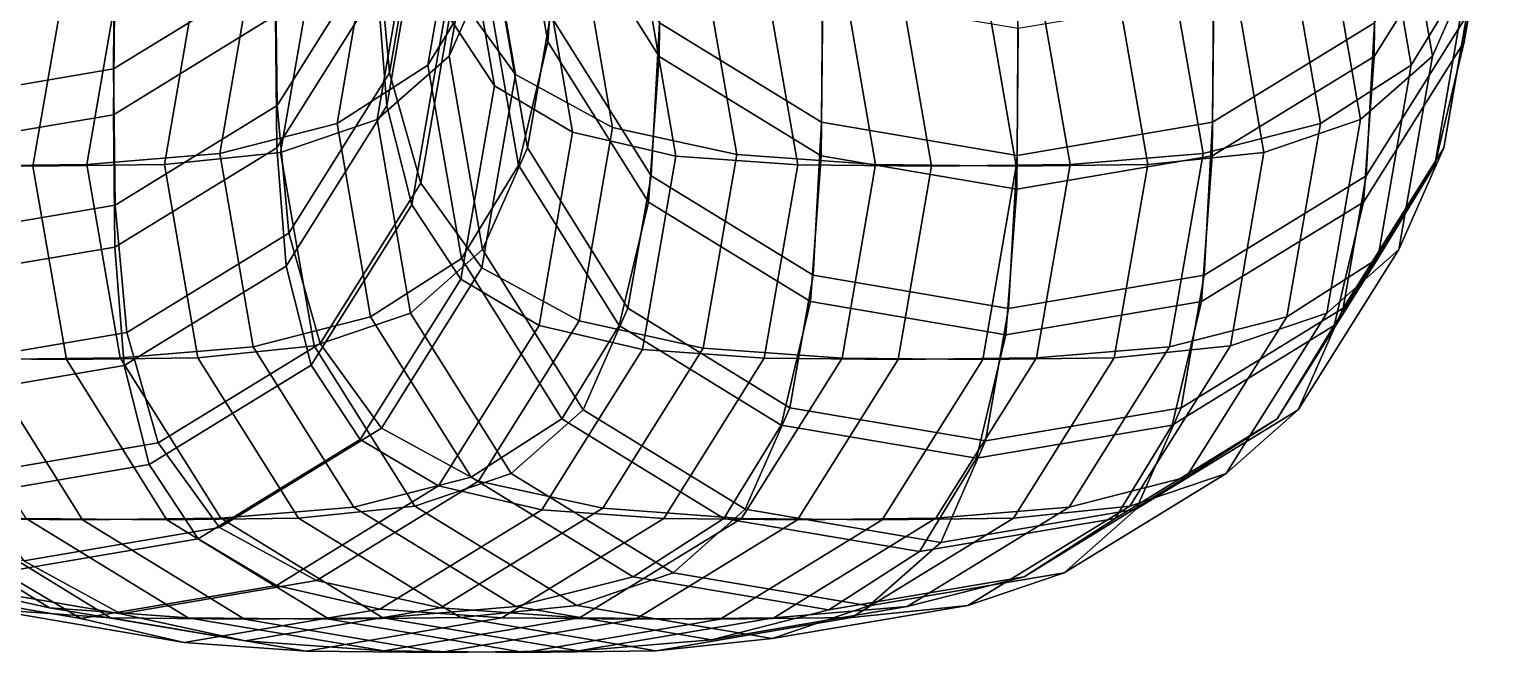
# Model space of a CAD drawing. Extents: x -10238 to 5731, y -23491 to 6659.
# Drawn here: x -997 to 5724, y -16259 to -13430 of the extents above; entities that cross this region are included whole.
import ezdxf

# ---------------------------------------------------------------- set-up
doc = ezdxf.new("R2010")
doc.units = 0

msp = doc.modelspace()

# ---------------------------------------------------------------- linework, layer by layer
for points in [[(1205.742188, -12607.291992, -106739.585938), (1358.085815, -13485.890625, -106739.585938), (1407.164307, -12823.78125, -108191.40625), (1254.820679, -11945.182617, -108191.40625)], [(5674.48877, -12607.291992, -106739.585938), (5723.567383, -11945.182617, -108191.40625), (5571.223633, -12823.78125, -108191.40625), (5522.14502, -13485.890625, -106739.585938)], [(1407.164307, -12823.78125, -108191.40625), (1864.19519, -13551.763672, -108191.40625), (1871.206421, -12823.248047, -109666.664063), (1414.175537, -12095.265625, -109666.664063)], [(5571.223633, -12823.78125, -108191.40625), (5578.234863, -12095.265625, -109666.664063), (5121.204102, -12823.248047, -109666.664063), (5114.192871, -13551.763672, -108191.40625)], [(790.674438, -12747.916992, 80572.914063), (738.090332, -12168.489258, 79509.117188), (585.746704, -13047.087891, 79509.117188), (638.330811, -13626.515625, 80572.914063)], [(1113.093872, -13089.0625, 97035.15625), (909.267761, -13550, 95583.328125), (1061.61145, -12671.401367, 95583.328125), (1265.4375, -12210.463867, 97035.15625)], [(5429.496582, -12210.463867, 97035.15625), (5225.67041, -12671.401367, 95583.328125), (5378.013672, -13550, 95583.328125), (5581.840332, -13089.0625, 97035.15625)], [(965.45752, -12713.068359, -103750), (813.113892, -13591.666992, -103750), (1072.528931, -13167.838867, -105272.132813), (1224.872559, -12289.239258, -105272.132813)], [(5129.516602, -12713.068359, -103750), (5388.932129, -12289.239258, -105272.132813), (5541.275391, -13167.838867, -105272.132813), (5281.860352, -13591.666992, -103750)], [(626.311584, -13776.254883, -89281.25), (584.244263, -13238.332031, -88311.195313), (736.587891, -12359.733398, -88311.195313), (778.655212, -12897.65625, -89281.25)], [(585.746704, -13047.087891, 79509.117188), (578.23468, -12428.598633, 78500), (121.203766, -13156.581055, 78500), (128.71579, -13775.070313, 79509.117188)], [(1059.003906, -12754.734375, 83083.328125), (781.059204, -12370.620117, 81746.09375), (933.402832, -13249.21875, 81746.09375), (1211.347534, -13633.333008, 83083.328125)], [(1115.193726, -13685.416992, -91416.671875), (892.837952, -13347.688477, -90298.179688), (740.494324, -12469.089844, -90298.179688), (962.850098, -12806.818359, -91416.671875)], [(1370.10498, -13366.098633, 98510.414063), (1265.4375, -13967.661133, 97035.15625), (1113.093872, -13089.0625, 97035.15625), (1217.761353, -12487.5, 98510.414063)], [(5686.507813, -12487.5, 98510.414063), (5581.840332, -13089.0625, 97035.15625), (5429.496582, -13967.661133, 97035.15625), (5534.164063, -13366.098633, 98510.414063)], [(-610.566467, -12984.245117, 77501.304688), (-615.123779, -13608.431641, 78500), (121.203766, -13156.581055, 78500), (125.761055, -12532.394531, 77501.304688)], [(1072.528931, -13167.838867, -105272.132813), (1224.872559, -14046.4375, -105272.132813), (1358.085815, -13485.890625, -106739.585938), (1205.742188, -12607.291992, -106739.585938)], [(5541.275391, -13167.838867, -105272.132813), (5674.48877, -12607.291992, -106739.585938), (5522.14502, -13485.890625, -106739.585938), (5388.932129, -14046.4375, -105272.132813)], [(127.213379, -13966.314453, -88311.195313), (121.203766, -13364.914063, -87333.328125), (578.23468, -12636.931641, -87333.328125), (584.244263, -13238.332031, -88311.195313)], [(909.267761, -13550, 95583.328125), (582.244507, -13839.0625, 94154.945313), (734.588135, -12960.463867, 94154.945313), (1061.61145, -12671.401367, 95583.328125)], [(1865.697632, -13398.767578, 100001.304688), (1827.135864, -14094.080078, 98510.414063), (1370.10498, -13366.098633, 98510.414063), (1408.666748, -12670.786133, 100001.304688)], [(2607.533936, -13108.431641, 101500), (2602.025146, -13850.619141, 100001.304688), (1865.697632, -13398.767578, 100001.304688), (1871.206421, -12656.580078, 101500)], [(5121.204102, -12656.580078, 101500), (5115.695313, -13398.767578, 100001.304688), (4379.367676, -13850.619141, 100001.304688), (4384.876465, -13108.431641, 101500)], [(5225.67041, -12671.401367, 95583.328125), (4898.646973, -12960.463867, 94154.945313), (5050.990723, -13839.0625, 94154.945313), (5378.013672, -13550, 95583.328125)], [(5572.726074, -12670.786133, 100001.304688), (5534.164063, -13366.098633, 98510.414063), (5077.133789, -14094.080078, 98510.414063), (5115.695313, -13398.767578, 100001.304688)], [(-609.915405, -13174.674805, -86305.984375), (126.412102, -12722.824219, -86305.984375), (121.203766, -13364.914063, -87333.328125), (-615.123779, -13816.765625, -87333.328125)], [(965.45752, -12713.068359, -103750), (552.797302, -12978.041992, -102147.132813), (400.453644, -13856.640625, -102147.132813), (813.113892, -13591.666992, -103750)], [(933.402832, -13249.21875, 81746.09375), (790.674438, -12747.916992, 80572.914063), (638.330811, -13626.515625, 80572.914063), (781.059204, -14127.817383, 81746.09375)], [(1059.003906, -12754.734375, 83083.328125), (1211.347534, -13633.333008, 83083.328125), (1652.553467, -13874.21875, 84615.882813), (1500.209839, -12995.620117, 84615.882813)], [(5281.860352, -13591.666992, -103750), (4869.200195, -13856.640625, -102147.132813), (4716.856445, -12978.041992, -102147.132813), (5129.516602, -12713.068359, -103750)], [(962.850098, -12806.818359, -91416.671875), (1318.419067, -13017.592773, -92678.390625), (1470.762695, -13896.191406, -92678.390625), (1115.193726, -13685.416992, -91416.671875)], [(1358.085815, -13485.890625, -106739.585938), (1815.116699, -14213.873047, -106739.585938), (1864.19519, -13551.763672, -108191.40625), (1407.164307, -12823.78125, -108191.40625)], [(2600.522705, -14003.614258, -108191.40625), (2607.533936, -13275.098633, -109666.664063), (1871.206421, -12823.248047, -109666.664063), (1864.19519, -13551.763672, -108191.40625)], [(5114.192871, -13551.763672, -108191.40625), (5121.204102, -12823.248047, -109666.664063), (4384.876465, -13275.098633, -109666.664063), (4377.865234, -14003.614258, -108191.40625)], [(5522.14502, -13485.890625, -106739.585938), (5571.223633, -12823.78125, -108191.40625), (5114.192871, -13551.763672, -108191.40625), (5065.114258, -14213.873047, -106739.585938)], [(740.494324, -14226.287109, -90298.179688), (626.311584, -13776.254883, -89281.25), (778.655212, -12897.65625, -89281.25), (892.837952, -13347.688477, -90298.179688)], [(582.244507, -13839.0625, 94154.945313), (144.043396, -13987.5, 92718.75), (296.387054, -13108.901367, 92718.75), (734.588135, -12960.463867, 94154.945313)], [(4898.646973, -12960.463867, 94154.945313), (4460.446289, -13108.901367, 92718.75), (4612.789551, -13987.5, 92718.75), (5050.990723, -13839.0625, 94154.945313)], [(-1499.237549, -13134.862305, 77501.304688), (-1503.794922, -13759.048828, 78500), (-615.123779, -13608.431641, 78500), (-610.566467, -12984.245117, 77501.304688)], [(552.797302, -12978.041992, -102147.132813), (19.944706, -13114.109375, -100489.585938), (-132.398926, -13992.708008, -100489.585938), (400.453644, -13856.640625, -102147.132813)], [(1318.419067, -13017.592773, -92678.390625), (1788.170654, -13125.828125, -94072.921875), (1940.514282, -14004.426758, -94072.921875), (1470.762695, -13896.191406, -92678.390625)], [(1500.209839, -12995.620117, 84615.882813), (1652.553467, -13874.21875, 84615.882813), (2216.956543, -13997.916992, 86281.25), (2064.612793, -13119.318359, 86281.25)], [(4869.200195, -13856.640625, -102147.132813), (4336.347656, -13992.708008, -100489.585938), (4184.003906, -13114.109375, -100489.585938), (4716.856445, -12978.041992, -102147.132813)], [(638.330811, -13626.515625, 80572.914063), (585.746704, -13047.087891, 79509.117188), (128.71579, -13775.070313, 79509.117188), (181.299927, -14354.498047, 80572.914063)], [(1265.4375, -13967.661133, 97035.15625), (1061.611328, -14428.598633, 95583.328125), (909.267761, -13550, 95583.328125), (1113.093872, -13089.0625, 97035.15625)], [(5581.840332, -13089.0625, 97035.15625), (5378.013672, -13550, 95583.328125), (5225.67041, -14428.598633, 95583.328125), (5429.496582, -13967.661133, 97035.15625)], [(-1468.9375, -13164.890625, 87993.492188), (-829.414185, -13171.401367, 89666.671875), (-981.757874, -14050, 89666.671875), (-1621.281128, -14043.489258, 87993.492188)], [(-585.023254, -13164.240234, -98816.40625), (-1214.029663, -13171.401367, -97166.671875), (-1366.373291, -14050, -97166.671875), (-737.366882, -14042.838867, -98816.40625)], [(-384.301941, -14042.1875, 91235.679688), (-981.757874, -14050, 89666.671875), (-829.414185, -13171.401367, 89666.671875), (-231.958282, -13163.588867, 91235.679688)], [(19.944706, -13114.109375, -100489.585938), (-585.023254, -13164.240234, -98816.40625), (-737.366882, -14042.838867, -98816.40625), (-132.398926, -13992.708008, -100489.585938)], [(128.71579, -13775.070313, 79509.117188), (121.203766, -13156.581055, 78500), (-615.123779, -13608.431641, 78500), (-607.611755, -14226.920898, 79509.117188)], [(144.043396, -13987.5, 92718.75), (-384.301941, -14042.1875, 91235.679688), (-231.958282, -13163.588867, 91235.679688), (296.387054, -13108.901367, 92718.75)], [(813.113892, -13591.666992, -103750), (965.45752, -14470.265625, -103750), (1224.872559, -14046.4375, -105272.132813), (1072.528931, -13167.838867, -105272.132813)], [(1788.170654, -13125.828125, -94072.921875), (2342.056885, -13165.705078, -95576.828125), (2494.400391, -14044.303711, -95576.828125), (1940.514282, -14004.426758, -94072.921875)], [(2064.612793, -13119.318359, 86281.25), (2216.956543, -13997.916992, 86281.25), (2847.465332, -14043.489258, 87993.492188), (2695.121582, -13164.890625, 87993.492188)], [(2342.056885, -13165.705078, -95576.828125), (2950.029541, -13171.401367, -97166.671875), (3102.373291, -14050, -97166.671875), (2494.400391, -14044.303711, -95576.828125)], [(3496.205322, -13259.048828, 101500), (3490.696289, -14001.236328, 100001.304688), (2602.025146, -13850.619141, 100001.304688), (2607.533936, -13108.431641, 101500)], [(2695.121582, -13164.890625, 87993.492188), (2847.465332, -14043.489258, 87993.492188), (3486.988525, -14050, 89666.671875), (3334.644775, -13171.401367, 89666.671875)], [(3731.379639, -14042.838867, -98816.40625), (3102.373291, -14050, -97166.671875), (2950.029541, -13171.401367, -97166.671875), (3579.035889, -13164.240234, -98816.40625)], [(3932.10083, -13163.588867, 91235.679688), (3334.644775, -13171.401367, 89666.671875), (3486.988525, -14050, 89666.671875), (4084.444336, -14042.1875, 91235.679688)], [(4384.876465, -13108.431641, 101500), (4379.367676, -13850.619141, 100001.304688), (3490.696289, -14001.236328, 100001.304688), (3496.205322, -13259.048828, 101500)], [(4336.347656, -13992.708008, -100489.585938), (3731.379639, -14042.838867, -98816.40625), (3579.035889, -13164.240234, -98816.40625), (4184.003906, -13114.109375, -100489.585938)], [(4460.446289, -13108.901367, 92718.75), (3932.10083, -13163.588867, 91235.679688), (4084.444336, -14042.1875, 91235.679688), (4612.789551, -13987.5, 92718.75)], [(5281.860352, -13591.666992, -103750), (5541.275391, -13167.838867, -105272.132813), (5388.932129, -14046.4375, -105272.132813), (5129.516602, -14470.265625, -103750)], [(-1498.586548, -13325.291992, -86305.984375), (-609.915405, -13174.674805, -86305.984375), (-615.123779, -13816.765625, -87333.328125), (-1503.794922, -13967.382813, -87333.328125)], [(169.280701, -14504.237305, -89281.25), (127.213379, -13966.314453, -88311.195313), (584.244263, -13238.332031, -88311.195313), (626.311584, -13776.254883, -89281.25)], [(1211.347534, -13633.333008, 83083.328125), (933.402832, -13249.21875, 81746.09375), (781.059204, -14127.817383, 81746.09375), (1059.003906, -14511.931641, 83083.328125)], [(3489.194092, -14154.231445, -108191.40625), (3496.205322, -13425.71582, -109666.664063), (2607.533936, -13275.098633, -109666.664063), (2600.522705, -14003.614258, -108191.40625)], [(4377.865234, -14003.614258, -108191.40625), (4384.876465, -13275.098633, -109666.664063), (3496.205322, -13425.71582, -109666.664063), (3489.194092, -14154.231445, -108191.40625)], [(-609.114136, -14418.165039, -88311.195313), (-615.123779, -13816.765625, -87333.328125), (121.203766, -13364.914063, -87333.328125), (127.213379, -13966.314453, -88311.195313)], [(962.850098, -14564.015625, -91416.671875), (740.494324, -14226.287109, -90298.179688), (892.837952, -13347.688477, -90298.179688), (1115.193726, -13685.416992, -91416.671875)], [(1827.135864, -14094.080078, 98510.414063), (1722.468384, -14695.642578, 97035.15625), (1265.4375, -13967.661133, 97035.15625), (1370.10498, -13366.098633, 98510.414063)], [(5534.164063, -13366.098633, 98510.414063), (5429.496582, -13967.661133, 97035.15625), (4972.46582, -14695.642578, 97035.15625), (5077.133789, -14094.080078, 98510.414063)], [(2602.025146, -13850.619141, 100001.304688), (2563.463379, -14545.931641, 98510.414063), (1827.135864, -14094.080078, 98510.414063), (1865.697632, -13398.767578, 100001.304688)], [(5115.695313, -13398.767578, 100001.304688), (5077.133789, -14094.080078, 98510.414063), (4340.806152, -14545.931641, 98510.414063), (4379.367676, -13850.619141, 100001.304688)], [(1224.872559, -14046.4375, -105272.132813), (1681.903564, -14774.418945, -105272.132813), (1815.116699, -14213.873047, -106739.585938), (1358.085815, -13485.890625, -106739.585938)], [(5388.932129, -14046.4375, -105272.132813), (5522.14502, -13485.890625, -106739.585938), (5065.114258, -14213.873047, -106739.585938), (4931.900879, -14774.418945, -105272.132813)], [(1061.611328, -14428.598633, 95583.328125), (734.588135, -14717.661133, 94154.945313), (582.244507, -13839.0625, 94154.945313), (909.267761, -13550, 95583.328125)], [(2551.444336, -14665.723633, -106739.585938), (2600.522705, -14003.614258, -108191.40625), (1864.19519, -13551.763672, -108191.40625), (1815.116699, -14213.873047, -106739.585938)], [(5065.114258, -14213.873047, -106739.585938), (5114.192871, -13551.763672, -108191.40625), (4377.865234, -14003.614258, -108191.40625), (4328.786621, -14665.723633, -106739.585938)], [(5378.013672, -13550, 95583.328125), (5050.990723, -13839.0625, 94154.945313), (4898.646973, -14717.661133, 94154.945313), (5225.67041, -14428.598633, 95583.328125)], [(-607.611755, -14226.920898, 79509.117188), (-615.123779, -13608.431641, 78500), (-1503.794922, -13759.048828, 78500), (-1496.282837, -14377.538086, 79509.117188)], [(781.059204, -14127.817383, 81746.09375), (638.330811, -13626.515625, 80572.914063), (181.299927, -14354.498047, 80572.914063), (324.02829, -14855.799805, 81746.09375)], [(813.113892, -13591.666992, -103750), (400.453644, -13856.640625, -102147.132813), (552.797302, -14735.239258, -102147.132813), (965.45752, -14470.265625, -103750)], [(1211.347534, -13633.333008, 83083.328125), (1059.003906, -14511.931641, 83083.328125), (1500.209839, -14752.817383, 84615.882813), (1652.553467, -13874.21875, 84615.882813)], [(5129.516602, -14470.265625, -103750), (4716.856445, -14735.239258, -102147.132813), (4869.200195, -13856.640625, -102147.132813), (5281.860352, -13591.666992, -103750)], [(1115.193726, -13685.416992, -91416.671875), (1470.762695, -13896.191406, -92678.390625), (1318.419067, -14774.790039, -92678.390625), (962.850098, -14564.015625, -91416.671875)], [(181.299927, -14354.498047, 80572.914063), (128.71579, -13775.070313, 79509.117188), (-607.611755, -14226.920898, 79509.117188), (-555.027588, -14806.348633, 80572.914063)], [(283.463409, -14954.269531, -90298.179688), (169.280701, -14504.237305, -89281.25), (626.311584, -13776.254883, -89281.25), (740.494324, -14226.287109, -90298.179688)], [(-1497.785278, -14568.782227, -88311.195313), (-1503.794922, -13967.382813, -87333.328125), (-615.123779, -13816.765625, -87333.328125), (-609.114136, -14418.165039, -88311.195313)], [(734.588135, -14717.661133, 94154.945313), (296.387024, -14866.098633, 92718.75), (144.043396, -13987.5, 92718.75), (582.244507, -13839.0625, 94154.945313)], [(5050.990723, -13839.0625, 94154.945313), (4612.789551, -13987.5, 92718.75), (4460.446289, -14866.098633, 92718.75), (4898.646973, -14717.661133, 94154.945313)], [(400.453644, -13856.640625, -102147.132813), (-132.398926, -13992.708008, -100489.585938), (19.944714, -14871.306641, -100489.585938), (552.797302, -14735.239258, -102147.132813)], [(1470.762695, -13896.191406, -92678.390625), (1940.514282, -14004.426758, -94072.921875), (1788.170654, -14883.025391, -94072.921875), (1318.419067, -14774.790039, -92678.390625)], [(1652.553467, -13874.21875, 84615.882813), (1500.209839, -14752.817383, 84615.882813), (2064.612793, -14876.515625, 86281.25), (2216.956543, -13997.916992, 86281.25)], [(3490.696289, -14001.236328, 100001.304688), (3452.134766, -14696.548828, 98510.414063), (2563.463379, -14545.931641, 98510.414063), (2602.025146, -13850.619141, 100001.304688)], [(4379.367676, -13850.619141, 100001.304688), (4340.806152, -14545.931641, 98510.414063), (3452.134766, -14696.548828, 98510.414063), (3490.696289, -14001.236328, 100001.304688)], [(4716.856445, -14735.239258, -102147.132813), (4184.003906, -14871.306641, -100489.585938), (4336.347656, -13992.708008, -100489.585938), (4869.200195, -13856.640625, -102147.132813)], [(-567.046814, -14956.087891, -89281.25), (-609.114136, -14418.165039, -88311.195313), (127.213379, -13966.314453, -88311.195313), (169.280701, -14504.237305, -89281.25)], [(1722.468384, -14695.642578, 97035.15625), (1518.642212, -15156.580078, 95583.328125), (1061.611328, -14428.598633, 95583.328125), (1265.4375, -13967.661133, 97035.15625)], [(5429.496582, -13967.661133, 97035.15625), (5225.67041, -14428.598633, 95583.328125), (4768.639648, -15156.580078, 95583.328125), (4972.46582, -14695.642578, 97035.15625)], [(-1621.281128, -14043.489258, 87993.492188), (-981.757874, -14050, 89666.671875), (-829.414246, -14928.598633, 89666.671875), (-1468.9375, -14922.087891, 87993.492188)], [(-737.366882, -14042.838867, -98816.40625), (-1366.373291, -14050, -97166.671875), (-1214.029663, -14928.598633, -97166.671875), (-585.023254, -14921.4375, -98816.40625)], [(-231.958313, -14920.786133, 91235.679688), (-829.414246, -14928.598633, 89666.671875), (-981.757874, -14050, 89666.671875), (-384.301941, -14042.1875, 91235.679688)], [(-132.398926, -13992.708008, -100489.585938), (-737.366882, -14042.838867, -98816.40625), (-585.023254, -14921.4375, -98816.40625), (19.944714, -14871.306641, -100489.585938)], [(296.387024, -14866.098633, 92718.75), (-231.958313, -14920.786133, 91235.679688), (-384.301941, -14042.1875, 91235.679688), (144.043396, -13987.5, 92718.75)], [(1940.514282, -14004.426758, -94072.921875), (2494.400391, -14044.303711, -95576.828125), (2342.056885, -14922.902344, -95576.828125), (1788.170654, -14883.025391, -94072.921875)], [(2216.956543, -13997.916992, 86281.25), (2064.612793, -14876.515625, 86281.25), (2695.121582, -14922.087891, 87993.492188), (2847.465332, -14043.489258, 87993.492188)], [(2494.400391, -14044.303711, -95576.828125), (3102.373291, -14050, -97166.671875), (2950.029541, -14928.598633, -97166.671875), (2342.056885, -14922.902344, -95576.828125)], [(3440.115479, -14816.339844, -106739.585938), (3489.194092, -14154.231445, -108191.40625), (2600.522705, -14003.614258, -108191.40625), (2551.444336, -14665.723633, -106739.585938)], [(2847.465332, -14043.489258, 87993.492188), (2695.121582, -14922.087891, 87993.492188), (3334.644775, -14928.598633, 89666.671875), (3486.988525, -14050, 89666.671875)], [(3579.035889, -14921.4375, -98816.40625), (2950.029541, -14928.598633, -97166.671875), (3102.373291, -14050, -97166.671875), (3731.379639, -14042.838867, -98816.40625)], [(4084.444336, -14042.1875, 91235.679688), (3486.988525, -14050, 89666.671875), (3334.644775, -14928.598633, 89666.671875), (3932.10083, -14920.786133, 91235.679688)], [(4328.786621, -14665.723633, -106739.585938), (4377.865234, -14003.614258, -108191.40625), (3489.194092, -14154.231445, -108191.40625), (3440.115479, -14816.339844, -106739.585938)], [(4184.003906, -14871.306641, -100489.585938), (3579.035889, -14921.4375, -98816.40625), (3731.379639, -14042.838867, -98816.40625), (4336.347656, -13992.708008, -100489.585938)], [(4612.789551, -13987.5, 92718.75), (4084.444336, -14042.1875, 91235.679688), (3932.10083, -14920.786133, 91235.679688), (4460.446289, -14866.098633, 92718.75)], [(965.45752, -14470.265625, -103750), (1422.488403, -15198.24707, -103750), (1681.903564, -14774.418945, -105272.132813), (1224.872559, -14046.4375, -105272.132813)], [(2563.463379, -14545.931641, 98510.414063), (2458.795898, -15147.494141, 97035.15625), (1722.468384, -14695.642578, 97035.15625), (1827.135864, -14094.080078, 98510.414063)], [(5077.133789, -14094.080078, 98510.414063), (4972.46582, -14695.642578, 97035.15625), (4236.138184, -15147.494141, 97035.15625), (4340.806152, -14545.931641, 98510.414063)], [(5129.516602, -14470.265625, -103750), (5388.932129, -14046.4375, -105272.132813), (4931.900879, -14774.418945, -105272.132813), (4672.48584, -15198.24707, -103750)], [(1059.003906, -14511.931641, 83083.328125), (781.059204, -14127.817383, 81746.09375), (324.02829, -14855.799805, 81746.09375), (601.973022, -15239.914063, 83083.328125)], [(-555.027588, -14806.348633, 80572.914063), (-607.611755, -14226.920898, 79509.117188), (-1496.282837, -14377.538086, 79509.117188), (-1443.69873, -14956.964844, 80572.914063)], [(505.819183, -15291.99707, -91416.671875), (283.463409, -14954.269531, -90298.179688), (740.494324, -14226.287109, -90298.179688), (962.850098, -14564.015625, -91416.671875)], [(2418.231201, -15226.269531, -105272.132813), (2551.444336, -14665.723633, -106739.585938), (1815.116699, -14213.873047, -106739.585938), (1681.903564, -14774.418945, -105272.132813)], [(4931.900879, -14774.418945, -105272.132813), (5065.114258, -14213.873047, -106739.585938), (4328.786621, -14665.723633, -106739.585938), (4195.57373, -15226.269531, -105272.132813)], [(324.02829, -14855.799805, 81746.09375), (181.299927, -14354.498047, 80572.914063), (-555.027588, -14806.348633, 80572.914063), (-412.299225, -15307.650391, 81746.09375)], [(-1455.718018, -15106.705078, -89281.25), (-1497.785278, -14568.782227, -88311.195313), (-609.114136, -14418.165039, -88311.195313), (-567.046814, -14956.087891, -89281.25)], [(1518.642212, -15156.580078, 95583.328125), (1191.619019, -15445.642578, 94154.945313), (734.588135, -14717.661133, 94154.945313), (1061.611328, -14428.598633, 95583.328125)], [(5225.67041, -14428.598633, 95583.328125), (4898.646973, -14717.661133, 94154.945313), (4441.616211, -15445.642578, 94154.945313), (4768.639648, -15156.580078, 95583.328125)], [(-452.864136, -15406.120117, -90298.179688), (-567.046814, -14956.087891, -89281.25), (169.280701, -14504.237305, -89281.25), (283.463409, -14954.269531, -90298.179688)], [(965.45752, -14470.265625, -103750), (552.797302, -14735.239258, -102147.132813), (1009.828186, -15463.220703, -102147.132813), (1422.488403, -15198.24707, -103750)], [(1059.003906, -14511.931641, 83083.328125), (601.973022, -15239.914063, 83083.328125), (1043.178955, -15480.798828, 84615.882813), (1500.209839, -14752.817383, 84615.882813)], [(4672.48584, -15198.24707, -103750), (4259.825684, -15463.220703, -102147.132813), (4716.856445, -14735.239258, -102147.132813), (5129.516602, -14470.265625, -103750)], [(962.850098, -14564.015625, -91416.671875), (1318.419067, -14774.790039, -92678.390625), (861.388123, -15502.771484, -92678.390625), (505.819183, -15291.99707, -91416.671875)], [(3452.134766, -14696.548828, 98510.414063), (3347.467285, -15298.111328, 97035.15625), (2458.795898, -15147.494141, 97035.15625), (2563.463379, -14545.931641, 98510.414063)], [(4340.806152, -14545.931641, 98510.414063), (4236.138184, -15147.494141, 97035.15625), (3347.467285, -15298.111328, 97035.15625), (3452.134766, -14696.548828, 98510.414063)], [(1191.619019, -15445.642578, 94154.945313), (753.417908, -15594.080078, 92718.75), (296.387024, -14866.098633, 92718.75), (734.588135, -14717.661133, 94154.945313)], [(2458.795898, -15147.494141, 97035.15625), (2254.969727, -15608.431641, 95583.328125), (1518.642212, -15156.580078, 95583.328125), (1722.468384, -14695.642578, 97035.15625)], [(3306.902344, -15376.886719, -105272.132813), (3440.115479, -14816.339844, -106739.585938), (2551.444336, -14665.723633, -106739.585938), (2418.231201, -15226.269531, -105272.132813)], [(4195.57373, -15226.269531, -105272.132813), (4328.786621, -14665.723633, -106739.585938), (3440.115479, -14816.339844, -106739.585938), (3306.902344, -15376.886719, -105272.132813)], [(4898.646973, -14717.661133, 94154.945313), (4460.446289, -14866.098633, 92718.75), (4003.415039, -15594.080078, 92718.75), (4441.616211, -15445.642578, 94154.945313)], [(4972.46582, -14695.642578, 97035.15625), (4768.639648, -15156.580078, 95583.328125), (4032.312256, -15608.431641, 95583.328125), (4236.138184, -15147.494141, 97035.15625)], [(552.797302, -14735.239258, -102147.132813), (19.944714, -14871.306641, -100489.585938), (476.975616, -15599.288086, -100489.585938), (1009.828186, -15463.220703, -102147.132813)], [(1318.419067, -14774.790039, -92678.390625), (1788.170654, -14883.025391, -94072.921875), (1331.139771, -15611.006836, -94072.921875), (861.388123, -15502.771484, -92678.390625)], [(1500.209839, -14752.817383, 84615.882813), (1043.178955, -15480.798828, 84615.882813), (1607.582031, -15604.49707, 86281.25), (2064.612793, -14876.515625, 86281.25)], [(2158.815918, -15650.097656, -103750), (2418.231201, -15226.269531, -105272.132813), (1681.903564, -14774.418945, -105272.132813), (1422.488403, -15198.24707, -103750)], [(4259.825684, -15463.220703, -102147.132813), (3726.9729, -15599.288086, -100489.585938), (4184.003906, -14871.306641, -100489.585938), (4716.856445, -14735.239258, -102147.132813)], [(4672.48584, -15198.24707, -103750), (4931.900879, -14774.418945, -105272.132813), (4195.57373, -15226.269531, -105272.132813), (3936.158447, -15650.097656, -103750)], [(-412.299225, -15307.650391, 81746.09375), (-555.027588, -14806.348633, 80572.914063), (-1443.69873, -14956.964844, 80572.914063), (-1300.970337, -15458.267578, 81746.09375)], [(19.944714, -14871.306641, -100489.585938), (-585.023254, -14921.4375, -98816.40625), (-127.99234, -15649.418945, -98816.40625), (476.975616, -15599.288086, -100489.585938)], [(601.973022, -15239.914063, 83083.328125), (324.02829, -14855.799805, 81746.09375), (-412.299225, -15307.650391, 81746.09375), (-134.354492, -15691.765625, 83083.328125)], [(753.417908, -15594.080078, 92718.75), (225.072571, -15648.767578, 91235.679688), (-231.958313, -14920.786133, 91235.679688), (296.387024, -14866.098633, 92718.75)], [(1788.170654, -14883.025391, -94072.921875), (2342.056885, -14922.902344, -95576.828125), (1885.026001, -15650.883789, -95576.828125), (1331.139771, -15611.006836, -94072.921875)], [(2064.612793, -14876.515625, 86281.25), (1607.582031, -15604.49707, 86281.25), (2238.09082, -15650.069336, 87993.492188), (2695.121582, -14922.087891, 87993.492188)], [(3726.9729, -15599.288086, -100489.585938), (3122.005127, -15649.418945, -98816.40625), (3579.035889, -14921.4375, -98816.40625), (4184.003906, -14871.306641, -100489.585938)], [(4460.446289, -14866.098633, 92718.75), (3932.10083, -14920.786133, 91235.679688), (3475.069824, -15648.767578, 91235.679688), (4003.415039, -15594.080078, 92718.75)], [(-1822.002441, -14922.902344, -95576.828125), (-1364.971558, -15650.883789, -95576.828125), (-756.998779, -15656.580078, -97166.671875), (-1214.029663, -14928.598633, -97166.671875)], [(-1468.9375, -14922.087891, 87993.492188), (-829.414246, -14928.598633, 89666.671875), (-372.383331, -15656.580078, 89666.671875), (-1011.906555, -15650.069336, 87993.492188)], [(-1341.535278, -15556.737305, -90298.179688), (-1455.718018, -15106.705078, -89281.25), (-567.046814, -14956.087891, -89281.25), (-452.864136, -15406.120117, -90298.179688)], [(-585.023254, -14921.4375, -98816.40625), (-1214.029663, -14928.598633, -97166.671875), (-756.998779, -15656.580078, -97166.671875), (-127.99234, -15649.418945, -98816.40625)], [(225.072571, -15648.767578, 91235.679688), (-372.383331, -15656.580078, 89666.671875), (-829.414246, -14928.598633, 89666.671875), (-231.958313, -14920.786133, 91235.679688)], [(-230.508347, -15743.847656, -91416.671875), (-452.864136, -15406.120117, -90298.179688), (283.463409, -14954.269531, -90298.179688), (505.819183, -15291.99707, -91416.671875)], [(2342.056885, -14922.902344, -95576.828125), (2950.029541, -14928.598633, -97166.671875), (2492.998779, -15656.580078, -97166.671875), (1885.026001, -15650.883789, -95576.828125)], [(2695.121582, -14922.087891, 87993.492188), (2238.09082, -15650.069336, 87993.492188), (2877.614014, -15656.580078, 89666.671875), (3334.644775, -14928.598633, 89666.671875)], [(3122.005127, -15649.418945, -98816.40625), (2492.998779, -15656.580078, -97166.671875), (2950.029541, -14928.598633, -97166.671875), (3579.035889, -14921.4375, -98816.40625)], [(3932.10083, -14920.786133, 91235.679688), (3334.644775, -14928.598633, 89666.671875), (2877.614014, -15656.580078, 89666.671875), (3475.069824, -15648.767578, 91235.679688)], [(1927.946533, -15897.494141, 94154.945313), (1191.619019, -15445.642578, 94154.945313), (1518.642212, -15156.580078, 95583.328125), (2254.969727, -15608.431641, 95583.328125)], [(3347.467285, -15298.111328, 97035.15625), (3143.640869, -15759.048828, 95583.328125), (2254.969727, -15608.431641, 95583.328125), (2458.795898, -15147.494141, 97035.15625)], [(4236.138184, -15147.494141, 97035.15625), (4032.312256, -15608.431641, 95583.328125), (3143.640869, -15759.048828, 95583.328125), (3347.467285, -15298.111328, 97035.15625)], [(4441.616211, -15445.642578, 94154.945313), (3705.288818, -15897.494141, 94154.945313), (4032.312256, -15608.431641, 95583.328125), (4768.639648, -15156.580078, 95583.328125)], [(306.85144, -15932.650391, 84615.882813), (1043.178955, -15480.798828, 84615.882813), (601.973022, -15239.914063, 83083.328125), (-134.354492, -15691.765625, 83083.328125)], [(1009.828186, -15463.220703, -102147.132813), (1746.155762, -15915.072266, -102147.132813), (2158.815918, -15650.097656, -103750), (1422.488403, -15198.24707, -103750)], [(3047.487061, -15800.714844, -103750), (3306.902344, -15376.886719, -105272.132813), (2418.231201, -15226.269531, -105272.132813), (2158.815918, -15650.097656, -103750)], [(3936.158447, -15650.097656, -103750), (4195.57373, -15226.269531, -105272.132813), (3306.902344, -15376.886719, -105272.132813), (3047.487061, -15800.714844, -103750)], [(3523.498047, -15915.072266, -102147.132813), (4259.825684, -15463.220703, -102147.132813), (4672.48584, -15198.24707, -103750), (3936.158447, -15650.097656, -103750)], [(-134.354492, -15691.765625, 83083.328125), (-412.299225, -15307.650391, 81746.09375), (-1300.970337, -15458.267578, 81746.09375), (-1023.025635, -15842.382813, 83083.328125)], [(861.388123, -15502.771484, -92678.390625), (125.060562, -15954.623047, -92678.390625), (-230.508347, -15743.847656, -91416.671875), (505.819183, -15291.99707, -91416.671875)], [(-1119.179565, -15894.464844, -91416.671875), (-1341.535278, -15556.737305, -90298.179688), (-452.864136, -15406.120117, -90298.179688), (-230.508347, -15743.847656, -91416.671875)], [(1489.745483, -16045.931641, 92718.75), (753.417908, -15594.080078, 92718.75), (1191.619019, -15445.642578, 94154.945313), (1927.946533, -15897.494141, 94154.945313)], [(4003.415039, -15594.080078, 92718.75), (3267.087646, -16045.931641, 92718.75), (3705.288818, -15897.494141, 94154.945313), (4441.616211, -15445.642578, 94154.945313)], [(-1642.415405, -15604.49707, 86281.25), (-906.08783, -16056.347656, 86281.25), (-1470.490845, -15932.650391, 84615.882813), (-2206.818359, -15480.798828, 84615.882813)], [(1331.139771, -15611.006836, -94072.921875), (594.812195, -16062.858398, -94072.921875), (125.060562, -15954.623047, -92678.390625), (861.388123, -15502.771484, -92678.390625)], [(871.254456, -16056.347656, 86281.25), (1607.582031, -15604.49707, 86281.25), (1043.178955, -15480.798828, 84615.882813), (306.85144, -15932.650391, 84615.882813)], [(476.975616, -15599.288086, -100489.585938), (1213.303223, -16051.139648, -100489.585938), (1746.155762, -15915.072266, -102147.132813), (1009.828186, -15463.220703, -102147.132813)], [(2990.645508, -16051.139648, -100489.585938), (3726.9729, -15599.288086, -100489.585938), (4259.825684, -15463.220703, -102147.132813), (3523.498047, -15915.072266, -102147.132813)], [(-628.643982, -16102.734375, -95576.828125), (-1364.971558, -15650.883789, -95576.828125), (-1918.857788, -15611.006836, -94072.921875), (-1182.530273, -16062.858398, -94072.921875)], [(-1011.906555, -15650.069336, 87993.492188), (-275.579041, -16101.920898, 87993.492188), (-906.08783, -16056.347656, 86281.25), (-1642.415405, -15604.49707, 86281.25)], [(-20.671207, -16108.431641, -97166.671875), (-756.998779, -15656.580078, -97166.671875), (-1364.971558, -15650.883789, -95576.828125), (-628.643982, -16102.734375, -95576.828125)], [(-372.383331, -15656.580078, 89666.671875), (363.944214, -16108.431641, 89666.671875), (-275.579041, -16101.920898, 87993.492188), (-1011.906555, -15650.069336, 87993.492188)], [(-756.998779, -15656.580078, -97166.671875), (-20.671207, -16108.431641, -97166.671875), (608.335205, -16101.269531, -98816.40625), (-127.99234, -15649.418945, -98816.40625)], [(363.944214, -16108.431641, 89666.671875), (-372.383331, -15656.580078, 89666.671875), (225.072571, -15648.767578, 91235.679688), (961.400146, -16100.619141, 91235.679688)], [(-127.99234, -15649.418945, -98816.40625), (608.335205, -16101.269531, -98816.40625), (1213.303223, -16051.139648, -100489.585938), (476.975616, -15599.288086, -100489.585938)], [(961.400146, -16100.619141, 91235.679688), (225.072571, -15648.767578, 91235.679688), (753.417908, -15594.080078, 92718.75), (1489.745483, -16045.931641, 92718.75)], [(1885.026001, -15650.883789, -95576.828125), (1148.698364, -16102.734375, -95576.828125), (594.812195, -16062.858398, -94072.921875), (1331.139771, -15611.006836, -94072.921875)], [(1501.763306, -16101.920898, 87993.492188), (2238.09082, -15650.069336, 87993.492188), (1607.582031, -15604.49707, 86281.25), (871.254456, -16056.347656, 86281.25)], [(2492.998779, -15656.580078, -97166.671875), (1756.671265, -16108.431641, -97166.671875), (1148.698364, -16102.734375, -95576.828125), (1885.026001, -15650.883789, -95576.828125)], [(2141.286621, -16108.431641, 89666.671875), (2877.614014, -15656.580078, 89666.671875), (2238.09082, -15650.069336, 87993.492188), (1501.763306, -16101.920898, 87993.492188)], [(1746.155762, -15915.072266, -102147.132813), (2634.826904, -16065.688477, -102147.132813), (3047.487061, -15800.714844, -103750), (2158.815918, -15650.097656, -103750)], [(1756.671265, -16108.431641, -97166.671875), (2492.998779, -15656.580078, -97166.671875), (3122.005127, -15649.418945, -98816.40625), (2385.67749, -16101.269531, -98816.40625)], [(2816.617676, -16048.111328, 94154.945313), (1927.946533, -15897.494141, 94154.945313), (2254.969727, -15608.431641, 95583.328125), (3143.640869, -15759.048828, 95583.328125)], [(2877.614014, -15656.580078, 89666.671875), (2141.286621, -16108.431641, 89666.671875), (2738.742432, -16100.619141, 91235.679688), (3475.069824, -15648.767578, 91235.679688)], [(2385.67749, -16101.269531, -98816.40625), (3122.005127, -15649.418945, -98816.40625), (3726.9729, -15599.288086, -100489.585938), (2990.645508, -16051.139648, -100489.585938)], [(2634.826904, -16065.688477, -102147.132813), (3523.498047, -15915.072266, -102147.132813), (3936.158447, -15650.097656, -103750), (3047.487061, -15800.714844, -103750)], [(3475.069824, -15648.767578, 91235.679688), (2738.742432, -16100.619141, 91235.679688), (3267.087646, -16045.931641, 92718.75), (4003.415039, -15594.080078, 92718.75)], [(3705.288818, -15897.494141, 94154.945313), (2816.617676, -16048.111328, 94154.945313), (3143.640869, -15759.048828, 95583.328125), (4032.312256, -15608.431641, 95583.328125)], [(-1470.490845, -15932.650391, 84615.882813), (-581.819702, -16083.267578, 84615.882813), (-1023.025635, -15842.382813, 83083.328125), (-1911.696777, -15691.765625, 83083.328125)], [(-581.819702, -16083.267578, 84615.882813), (306.85144, -15932.650391, 84615.882813), (-134.354492, -15691.765625, 83083.328125), (-1023.025635, -15842.382813, 83083.328125)], [(-763.610596, -16105.239258, -92678.390625), (-1652.28186, -15954.623047, -92678.390625), (-2007.850708, -15743.847656, -91416.671875), (-1119.179565, -15894.464844, -91416.671875)], [(125.060562, -15954.623047, -92678.390625), (-763.610596, -16105.239258, -92678.390625), (-1119.179565, -15894.464844, -91416.671875), (-230.508347, -15743.847656, -91416.671875)], [(1213.303223, -16051.139648, -100489.585938), (2101.974365, -16201.756836, -100489.585938), (2634.826904, -16065.688477, -102147.132813), (1746.155762, -15915.072266, -102147.132813)], [(2378.416504, -16196.548828, 92718.75), (1489.745483, -16045.931641, 92718.75), (1927.946533, -15897.494141, 94154.945313), (2816.617676, -16048.111328, 94154.945313)], [(2101.974365, -16201.756836, -100489.585938), (2990.645508, -16051.139648, -100489.585938), (3523.498047, -15915.072266, -102147.132813), (2634.826904, -16065.688477, -102147.132813)], [(3267.087646, -16045.931641, 92718.75), (2378.416504, -16196.548828, 92718.75), (2816.617676, -16048.111328, 94154.945313), (3705.288818, -15897.494141, 94154.945313)], [(-293.859009, -16213.475586, -94072.921875), (-1182.530273, -16062.858398, -94072.921875), (-1652.28186, -15954.623047, -92678.390625), (-763.610596, -16105.239258, -92678.390625)], [(-906.08783, -16056.347656, 86281.25), (-17.416693, -16206.964844, 86281.25), (-581.819702, -16083.267578, 84615.882813), (-1470.490845, -15932.650391, 84615.882813)], [(594.812195, -16062.858398, -94072.921875), (-293.859009, -16213.475586, -94072.921875), (-763.610596, -16105.239258, -92678.390625), (125.060562, -15954.623047, -92678.390625)], [(-17.416693, -16206.964844, 86281.25), (871.254456, -16056.347656, 86281.25), (306.85144, -15932.650391, 84615.882813), (-581.819702, -16083.267578, 84615.882813)], [(-275.579041, -16101.920898, 87993.492188), (613.092102, -16252.538086, 87993.492188), (-17.416693, -16206.964844, 86281.25), (-906.08783, -16056.347656, 86281.25)], [(613.092102, -16252.538086, 87993.492188), (1501.763306, -16101.920898, 87993.492188), (871.254456, -16056.347656, 86281.25), (-17.416693, -16206.964844, 86281.25)], [(608.335205, -16101.269531, -98816.40625), (1497.00647, -16251.886719, -98816.40625), (2101.974365, -16201.756836, -100489.585938), (1213.303223, -16051.139648, -100489.585938)], [(1850.071289, -16251.236328, 91235.679688), (961.400146, -16100.619141, 91235.679688), (1489.745483, -16045.931641, 92718.75), (2378.416504, -16196.548828, 92718.75)], [(1497.00647, -16251.886719, -98816.40625), (2385.67749, -16101.269531, -98816.40625), (2990.645508, -16051.139648, -100489.585938), (2101.974365, -16201.756836, -100489.585938)], [(2738.742432, -16100.619141, 91235.679688), (1850.071289, -16251.236328, 91235.679688), (2378.416504, -16196.548828, 92718.75), (3267.087646, -16045.931641, 92718.75)], [(260.027222, -16253.351563, -95576.828125), (-628.643982, -16102.734375, -95576.828125), (-1182.530273, -16062.858398, -94072.921875), (-293.859009, -16213.475586, -94072.921875)], [(868, -16259.048828, -97166.671875), (-20.671207, -16108.431641, -97166.671875), (-628.643982, -16102.734375, -95576.828125), (260.027222, -16253.351563, -95576.828125)], [(1148.698364, -16102.734375, -95576.828125), (260.027222, -16253.351563, -95576.828125), (-293.859009, -16213.475586, -94072.921875), (594.812195, -16062.858398, -94072.921875)], [(363.944214, -16108.431641, 89666.671875), (1252.615356, -16259.048828, 89666.671875), (613.092102, -16252.538086, 87993.492188), (-275.579041, -16101.920898, 87993.492188)], [(-20.671207, -16108.431641, -97166.671875), (868, -16259.048828, -97166.671875), (1497.00647, -16251.886719, -98816.40625), (608.335205, -16101.269531, -98816.40625)], [(1756.671265, -16108.431641, -97166.671875), (868, -16259.048828, -97166.671875), (260.027222, -16253.351563, -95576.828125), (1148.698364, -16102.734375, -95576.828125)], [(1252.615356, -16259.048828, 89666.671875), (363.944214, -16108.431641, 89666.671875), (961.400146, -16100.619141, 91235.679688), (1850.071289, -16251.236328, 91235.679688)], [(1252.615356, -16259.048828, 89666.671875), (2141.286621, -16108.431641, 89666.671875), (1501.763306, -16101.920898, 87993.492188), (613.092102, -16252.538086, 87993.492188)], [(868, -16259.048828, -97166.671875), (1756.671265, -16108.431641, -97166.671875), (2385.67749, -16101.269531, -98816.40625), (1497.00647, -16251.886719, -98816.40625)], [(2141.286621, -16108.431641, 89666.671875), (1252.615356, -16259.048828, 89666.671875), (1850.071289, -16251.236328, 91235.679688), (2738.742432, -16100.619141, 91235.679688)]]:
    msp.add_3dface(points)

doc.saveas('drawing.dxf')
